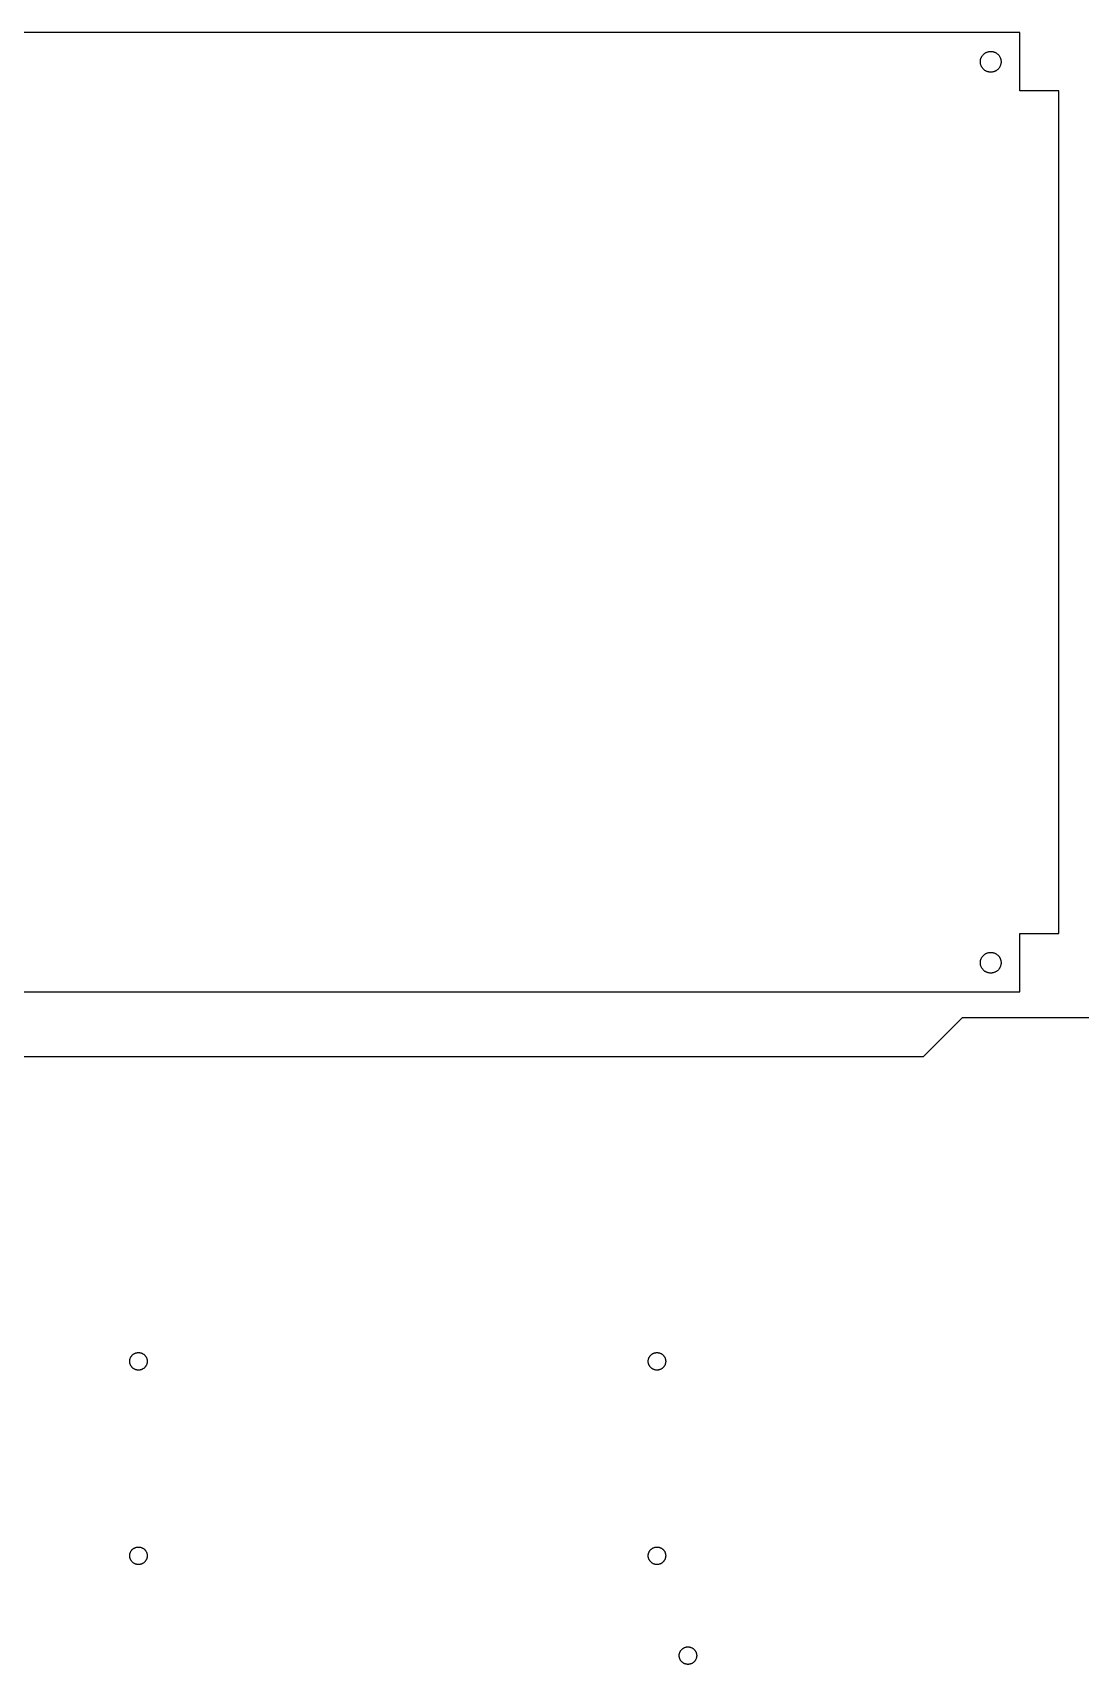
# Model space of a CAD drawing. Header units: metres. Extents: x 4 to 972, y 4 to 512.
# Drawn here: x 165.7 to 327.3, y 260.2 to 512 of the extents above; entities that cross this region are included whole.
import ezdxf

# ---------------------------------------------------------------- set-up
doc = ezdxf.new("R2010")
doc.units = ezdxf.units.M

msp = doc.modelspace()

# ---------------------------------------------------------------- linework, layer by layer
for p, q in [((318, 512), (10, 512)), ((318, 503), (318, 512)), ((312.263, 508.515), (312.314, 508.575)), ((312.314, 508.575), (312.368, 508.632)), ((312.368, 508.632), (312.425, 508.686)), ((312.425, 508.686), (312.485, 508.737)), ((312.485, 508.737), (312.547, 508.785)), ((312.547, 508.785), (312.611, 508.831)), ((312.611, 508.831), (312.677, 508.873)), ((312.677, 508.873), (312.746, 508.911)), ((312.746, 508.911), (312.816, 508.947)), ((312.816, 508.947), (312.888, 508.979)), ((312.888, 508.979), (312.961, 509.007)), ((312.961, 509.007), (313.035, 509.032)), ((313.035, 509.032), (313.111, 509.052)), ((313.111, 509.052), (313.188, 509.07)), ((313.188, 509.07), (313.265, 509.083)), ((313.265, 509.083), (313.343, 509.093)), ((313.343, 509.093), (313.421, 509.099)), ((313.421, 509.099), (313.5, 509.1)), ((313.5, 509.1), (313.579, 509.099)), ((313.579, 509.099), (313.657, 509.093)), ((313.657, 509.093), (313.735, 509.083)), ((313.735, 509.083), (313.812, 509.07)), ((313.812, 509.07), (313.889, 509.052)), ((313.889, 509.052), (313.965, 509.032)), ((313.965, 509.032), (314.039, 509.007)), ((314.039, 509.007), (314.112, 508.979)), ((314.112, 508.979), (314.184, 508.947)), ((314.184, 508.947), (314.254, 508.911)), ((314.254, 508.911), (314.323, 508.873)), ((314.323, 508.873), (314.389, 508.831)), ((314.389, 508.831), (314.453, 508.785)), ((314.453, 508.785), (314.515, 508.737)), ((314.515, 508.737), (314.575, 508.686)), ((314.575, 508.686), (314.632, 508.632)), ((314.632, 508.632), (314.686, 508.575)), ((314.686, 508.575), (314.737, 508.515)), ((311.9, 507.5), (311.901, 507.579)), ((311.901, 507.421), (311.9, 507.5)), ((311.901, 507.579), (311.907, 507.657)), ((311.907, 507.343), (311.901, 507.421)), ((311.907, 507.657), (311.917, 507.735)), ((311.917, 507.265), (311.907, 507.343)), ((311.917, 507.735), (311.93, 507.812)), ((311.93, 507.188), (311.917, 507.265)), ((311.93, 507.812), (311.948, 507.889)), ((311.948, 507.111), (311.93, 507.188)), ((311.948, 507.889), (311.968, 507.965)), ((311.968, 507.035), (311.948, 507.111)), ((311.968, 507.965), (311.993, 508.039)), ((311.993, 506.961), (311.968, 507.035)), ((311.993, 508.039), (312.021, 508.112)), ((312.021, 506.888), (311.993, 506.961)), ((312.021, 508.112), (312.053, 508.184)), ((312.053, 506.816), (312.021, 506.888)), ((312.053, 508.184), (312.089, 508.254)), ((312.089, 506.746), (312.053, 506.816)), ((312.089, 508.254), (312.127, 508.323)), ((312.127, 506.677), (312.089, 506.746)), ((312.127, 508.323), (312.169, 508.389)), ((312.169, 506.611), (312.127, 506.677)), ((312.169, 508.389), (312.214, 508.453)), ((312.214, 506.547), (312.169, 506.611)), ((312.214, 508.453), (312.263, 508.515)), ((312.263, 506.485), (312.214, 506.547)), ((312.314, 506.425), (312.263, 506.485)), ((312.368, 506.368), (312.314, 506.425)), ((312.425, 506.314), (312.368, 506.368)), ((312.485, 506.263), (312.425, 506.314)), ((312.547, 506.214), (312.485, 506.263)), ((312.611, 506.169), (312.547, 506.214)), ((312.677, 506.127), (312.611, 506.169)), ((312.746, 506.089), (312.677, 506.127)), ((312.816, 506.053), (312.746, 506.089)), ((312.888, 506.021), (312.816, 506.053)), ((314.184, 506.053), (314.112, 506.021)), ((314.254, 506.089), (314.184, 506.053)), ((314.323, 506.127), (314.254, 506.089)), ((314.389, 506.169), (314.323, 506.127)), ((314.453, 506.214), (314.389, 506.169)), ((314.515, 506.263), (314.453, 506.214)), ((314.575, 506.314), (314.515, 506.263)), ((314.632, 506.368), (314.575, 506.314)), ((314.686, 506.425), (314.632, 506.368)), ((314.737, 506.485), (314.686, 506.425)), ((314.737, 508.515), (314.785, 508.453)), ((314.785, 506.547), (314.737, 506.485)), ((314.785, 508.453), (314.831, 508.389)), ((314.831, 506.611), (314.785, 506.547)), ((314.831, 508.389), (314.873, 508.323)), ((314.873, 506.677), (314.831, 506.611)), ((314.873, 508.323), (314.911, 508.254)), ((314.911, 506.746), (314.873, 506.677)), ((314.911, 508.254), (314.947, 508.184)), ((314.947, 506.816), (314.911, 506.746)), ((314.947, 508.184), (314.979, 508.112)), ((314.979, 506.888), (314.947, 506.816)), ((314.979, 508.112), (315.007, 508.039)), ((315.007, 506.961), (314.979, 506.888)), ((315.007, 508.039), (315.032, 507.965)), ((315.032, 507.035), (315.007, 506.961)), ((315.032, 507.965), (315.052, 507.889)), ((315.052, 507.111), (315.032, 507.035)), ((315.052, 507.889), (315.07, 507.812)), ((315.07, 507.188), (315.052, 507.111)), ((315.07, 507.812), (315.083, 507.735)), ((315.083, 507.265), (315.07, 507.188)), ((315.083, 507.735), (315.093, 507.657)), ((315.093, 507.343), (315.083, 507.265)), ((315.093, 507.657), (315.099, 507.579)), ((315.099, 507.421), (315.093, 507.343)), ((315.099, 507.579), (315.1, 507.5)), ((315.1, 507.5), (315.099, 507.421)), ((312.961, 505.993), (312.888, 506.021)), ((313.035, 505.968), (312.961, 505.993)), ((313.111, 505.948), (313.035, 505.968)), ((313.188, 505.93), (313.111, 505.948)), ((313.265, 505.917), (313.188, 505.93)), ((313.343, 505.907), (313.265, 505.917)), ((313.421, 505.901), (313.343, 505.907)), ((313.5, 505.9), (313.421, 505.901)), ((313.579, 505.901), (313.5, 505.9)), ((313.657, 505.907), (313.579, 505.901)), ((313.735, 505.917), (313.657, 505.907)), ((313.812, 505.93), (313.735, 505.917)), ((313.889, 505.948), (313.812, 505.93)), ((313.965, 505.968), (313.889, 505.948)), ((314.039, 505.993), (313.965, 505.968)), ((314.112, 506.021), (314.039, 505.993)), ((324, 503), (318, 503)), ((324, 373), (324, 503)), ((318, 373), (324, 373)), ((318, 364), (318, 373)), ((313.188, 370.07), (313.265, 370.083)), ((313.265, 370.083), (313.343, 370.093)), ((313.343, 370.093), (313.421, 370.099)), ((313.421, 370.099), (313.5, 370.1)), ((313.5, 370.1), (313.579, 370.099)), ((313.579, 370.099), (313.657, 370.093)), ((313.657, 370.093), (313.735, 370.083)), ((313.735, 370.083), (313.812, 370.07)), ((311.9, 368.5), (311.901, 368.579)), ((311.901, 368.421), (311.9, 368.5)), ((311.901, 368.579), (311.907, 368.657)), ((311.907, 368.343), (311.901, 368.421)), ((311.907, 368.657), (311.917, 368.735)), ((311.917, 368.265), (311.907, 368.343)), ((311.917, 368.735), (311.93, 368.812)), ((311.93, 368.188), (311.917, 368.265)), ((311.93, 368.812), (311.948, 368.889)), ((311.948, 368.111), (311.93, 368.188)), ((311.948, 368.889), (311.968, 368.965)), ((311.968, 368.035), (311.948, 368.111)), ((311.968, 368.965), (311.993, 369.039)), ((311.993, 367.961), (311.968, 368.035)), ((311.993, 369.039), (312.021, 369.112)), ((312.021, 367.888), (311.993, 367.961)), ((312.021, 369.112), (312.053, 369.184)), ((312.053, 367.816), (312.021, 367.888)), ((312.053, 369.184), (312.089, 369.254)), ((312.089, 367.746), (312.053, 367.816)), ((312.089, 369.254), (312.127, 369.323)), ((312.127, 367.677), (312.089, 367.746)), ((312.127, 369.323), (312.169, 369.389)), ((312.169, 367.611), (312.127, 367.677)), ((312.169, 369.389), (312.214, 369.453)), ((312.214, 367.547), (312.169, 367.611)), ((312.214, 369.453), (312.263, 369.515)), ((312.263, 369.515), (312.314, 369.575)), ((312.314, 369.575), (312.368, 369.632)), ((312.368, 369.632), (312.425, 369.686)), ((312.425, 369.686), (312.485, 369.737)), ((312.485, 369.737), (312.547, 369.785)), ((312.547, 369.785), (312.611, 369.831)), ((312.611, 369.831), (312.677, 369.873)), ((312.677, 369.873), (312.746, 369.911)), ((312.746, 369.911), (312.816, 369.947)), ((312.816, 369.947), (312.888, 369.979)), ((312.888, 369.979), (312.961, 370.007)), ((312.961, 370.007), (313.035, 370.032)), ((313.035, 370.032), (313.111, 370.052)), ((313.111, 370.052), (313.188, 370.07)), ((313.812, 370.07), (313.889, 370.052)), ((313.889, 370.052), (313.965, 370.032)), ((313.965, 370.032), (314.039, 370.007)), ((314.039, 370.007), (314.112, 369.979)), ((314.112, 369.979), (314.184, 369.947)), ((314.184, 369.947), (314.254, 369.911)), ((314.254, 369.911), (314.323, 369.873)), ((314.323, 369.873), (314.389, 369.831)), ((314.389, 369.831), (314.453, 369.785)), ((314.453, 369.785), (314.515, 369.737)), ((314.515, 369.737), (314.575, 369.686)), ((314.575, 369.686), (314.632, 369.632)), ((314.632, 369.632), (314.686, 369.575)), ((314.686, 369.575), (314.737, 369.515)), ((314.737, 369.515), (314.785, 369.453)), ((314.785, 369.453), (314.831, 369.389)), ((314.831, 367.611), (314.785, 367.547)), ((314.831, 369.389), (314.873, 369.323)), ((314.873, 367.677), (314.831, 367.611)), ((314.873, 369.323), (314.911, 369.254)), ((314.911, 367.746), (314.873, 367.677)), ((314.911, 369.254), (314.947, 369.184)), ((314.947, 367.816), (314.911, 367.746)), ((314.947, 369.184), (314.979, 369.112)), ((314.979, 367.888), (314.947, 367.816)), ((314.979, 369.112), (315.007, 369.039)), ((315.007, 367.961), (314.979, 367.888)), ((315.007, 369.039), (315.032, 368.965)), ((315.032, 368.035), (315.007, 367.961)), ((315.032, 368.965), (315.052, 368.889)), ((315.052, 368.111), (315.032, 368.035)), ((315.052, 368.889), (315.07, 368.812)), ((315.07, 368.188), (315.052, 368.111)), ((315.07, 368.812), (315.083, 368.735)), ((315.083, 368.265), (315.07, 368.188)), ((315.083, 368.735), (315.093, 368.657)), ((315.093, 368.343), (315.083, 368.265)), ((315.093, 368.657), (315.099, 368.579)), ((315.099, 368.421), (315.093, 368.343)), ((315.099, 368.579), (315.1, 368.5)), ((315.1, 368.5), (315.099, 368.421)), ((312.263, 367.485), (312.214, 367.547)), ((312.314, 367.425), (312.263, 367.485)), ((312.368, 367.368), (312.314, 367.425)), ((312.425, 367.314), (312.368, 367.368)), ((312.485, 367.263), (312.425, 367.314)), ((312.547, 367.214), (312.485, 367.263)), ((312.611, 367.169), (312.547, 367.214)), ((312.677, 367.127), (312.611, 367.169)), ((312.746, 367.089), (312.677, 367.127)), ((312.816, 367.053), (312.746, 367.089)), ((312.888, 367.021), (312.816, 367.053)), ((312.961, 366.993), (312.888, 367.021)), ((313.035, 366.968), (312.961, 366.993)), ((313.111, 366.948), (313.035, 366.968)), ((313.188, 366.93), (313.111, 366.948)), ((313.265, 366.917), (313.188, 366.93)), ((313.343, 366.907), (313.265, 366.917)), ((313.421, 366.901), (313.343, 366.907)), ((313.5, 366.9), (313.421, 366.901)), ((313.579, 366.901), (313.5, 366.9)), ((313.657, 366.907), (313.579, 366.901)), ((313.735, 366.917), (313.657, 366.907)), ((313.812, 366.93), (313.735, 366.917)), ((313.889, 366.948), (313.812, 366.93)), ((313.965, 366.968), (313.889, 366.948)), ((314.039, 366.993), (313.965, 366.968)), ((314.112, 367.021), (314.039, 366.993)), ((314.184, 367.053), (314.112, 367.021)), ((314.254, 367.089), (314.184, 367.053)), ((314.323, 367.127), (314.254, 367.089)), ((314.389, 367.169), (314.323, 367.127)), ((314.453, 367.214), (314.389, 367.169)), ((314.515, 367.263), (314.453, 367.214)), ((314.575, 367.314), (314.515, 367.263)), ((314.632, 367.368), (314.575, 367.314)), ((314.686, 367.425), (314.632, 367.368)), ((314.737, 367.485), (314.686, 367.425)), ((314.785, 367.547), (314.737, 367.485)), ((10, 364), (318, 364)), ((309.088, 360), (303.088, 354)), ((354, 360), (309.088, 360)), ((303.088, 354), (60.9117, 354)), ((180.656, 307.132), (180.664, 307.198)), ((180.664, 307.198), (180.676, 307.263)), ((180.676, 307.263), (180.69, 307.328)), ((180.69, 307.328), (180.708, 307.392)), ((180.708, 307.392), (180.729, 307.455)), ((180.729, 307.455), (180.752, 307.517)), ((180.752, 307.517), (180.779, 307.577)), ((180.779, 307.577), (180.809, 307.637)), ((180.809, 307.637), (180.842, 307.694)), ((180.842, 307.694), (180.877, 307.75)), ((180.877, 307.75), (180.915, 307.804)), ((180.915, 307.804), (180.956, 307.857)), ((180.956, 307.857), (180.999, 307.907)), ((180.999, 307.907), (181.045, 307.955)), ((181.045, 307.955), (181.093, 308.001)), ((181.093, 308.001), (181.143, 308.044)), ((181.143, 308.044), (181.196, 308.085)), ((181.196, 308.085), (181.25, 308.123)), ((181.25, 308.123), (181.306, 308.158)), ((181.306, 308.158), (181.363, 308.191)), ((181.363, 308.191), (181.423, 308.221)), ((181.423, 308.221), (181.483, 308.248)), ((181.483, 308.248), (181.545, 308.271)), ((181.545, 308.271), (181.608, 308.292)), ((181.608, 308.292), (181.672, 308.31)), ((181.672, 308.31), (181.737, 308.324)), ((181.737, 308.324), (181.802, 308.336)), ((181.802, 308.336), (181.868, 308.344)), ((181.868, 308.344), (181.934, 308.349)), ((181.934, 308.349), (182, 308.35)), ((182, 308.35), (182.066, 308.349)), ((182.066, 308.349), (182.132, 308.344)), ((182.132, 308.344), (182.198, 308.336)), ((182.198, 308.336), (182.263, 308.324)), ((182.263, 308.324), (182.328, 308.31)), ((182.328, 308.31), (182.392, 308.292)), ((182.392, 308.292), (182.455, 308.271)), ((182.455, 308.271), (182.517, 308.248)), ((182.517, 308.248), (182.577, 308.221)), ((182.577, 308.221), (182.637, 308.191)), ((182.637, 308.191), (182.694, 308.158)), ((182.694, 308.158), (182.75, 308.123)), ((182.75, 308.123), (182.804, 308.085)), ((182.804, 308.085), (182.857, 308.044)), ((182.857, 308.044), (182.907, 308.001)), ((182.907, 308.001), (182.955, 307.955)), ((182.955, 307.955), (183.001, 307.907)), ((183.001, 307.907), (183.044, 307.857)), ((183.044, 307.857), (183.085, 307.804)), ((183.085, 307.804), (183.123, 307.75)), ((183.123, 307.75), (183.158, 307.694)), ((183.158, 307.694), (183.191, 307.637)), ((183.191, 307.637), (183.221, 307.577)), ((183.221, 307.577), (183.248, 307.517)), ((183.248, 307.517), (183.271, 307.455)), ((183.271, 307.455), (183.292, 307.392)), ((183.292, 307.392), (183.31, 307.328)), ((183.31, 307.328), (183.324, 307.263)), ((183.324, 307.263), (183.336, 307.198)), ((183.336, 307.198), (183.344, 307.132)), ((260.656, 307.132), (260.664, 307.198)), ((260.664, 307.198), (260.676, 307.263)), ((260.676, 307.263), (260.69, 307.328)), ((260.69, 307.328), (260.708, 307.392)), ((260.708, 307.392), (260.729, 307.455)), ((260.729, 307.455), (260.752, 307.517)), ((260.752, 307.517), (260.779, 307.577)), ((260.779, 307.577), (260.809, 307.637)), ((260.809, 307.637), (260.842, 307.694)), ((260.842, 307.694), (260.877, 307.75)), ((260.877, 307.75), (260.915, 307.804)), ((260.915, 307.804), (260.956, 307.857)), ((260.956, 307.857), (260.999, 307.907)), ((260.999, 307.907), (261.045, 307.955)), ((261.045, 307.955), (261.093, 308.001)), ((261.093, 308.001), (261.143, 308.044)), ((261.143, 308.044), (261.196, 308.085)), ((261.196, 308.085), (261.25, 308.123)), ((261.25, 308.123), (261.306, 308.158)), ((261.306, 308.158), (261.363, 308.191)), ((261.363, 308.191), (261.423, 308.221)), ((261.423, 308.221), (261.483, 308.248)), ((261.483, 308.248), (261.545, 308.271)), ((261.545, 308.271), (261.608, 308.292)), ((261.608, 308.292), (261.672, 308.31)), ((261.672, 308.31), (261.737, 308.324)), ((261.737, 308.324), (261.802, 308.336)), ((261.802, 308.336), (261.868, 308.344)), ((261.868, 308.344), (261.934, 308.349)), ((261.934, 308.349), (262, 308.35)), ((262, 308.35), (262.066, 308.349)), ((262.066, 308.349), (262.132, 308.344)), ((262.132, 308.344), (262.198, 308.336)), ((262.198, 308.336), (262.263, 308.324)), ((262.263, 308.324), (262.328, 308.31)), ((262.328, 308.31), (262.392, 308.292)), ((262.392, 308.292), (262.455, 308.271)), ((262.455, 308.271), (262.517, 308.248)), ((262.517, 308.248), (262.577, 308.221)), ((262.577, 308.221), (262.637, 308.191)), ((262.637, 308.191), (262.694, 308.158)), ((262.694, 308.158), (262.75, 308.123)), ((262.75, 308.123), (262.804, 308.085)), ((262.804, 308.085), (262.857, 308.044)), ((262.857, 308.044), (262.907, 308.001)), ((262.907, 308.001), (262.955, 307.955)), ((262.955, 307.955), (263.001, 307.907)), ((263.001, 307.907), (263.044, 307.857)), ((263.044, 307.857), (263.085, 307.804)), ((263.085, 307.804), (263.123, 307.75)), ((263.123, 307.75), (263.158, 307.694)), ((263.158, 307.694), (263.191, 307.637)), ((263.191, 307.637), (263.221, 307.577)), ((263.221, 307.577), (263.248, 307.517)), ((263.248, 307.517), (263.271, 307.455)), ((263.271, 307.455), (263.292, 307.392)), ((263.292, 307.392), (263.31, 307.328)), ((263.31, 307.328), (263.324, 307.263)), ((263.324, 307.263), (263.336, 307.198)), ((263.336, 307.198), (263.344, 307.132)), ((180.65, 307), (180.651, 307.066)), ((180.651, 306.934), (180.65, 307)), ((180.651, 307.066), (180.656, 307.132)), ((180.656, 306.868), (180.651, 306.934)), ((180.664, 306.802), (180.656, 306.868)), ((180.676, 306.737), (180.664, 306.802)), ((180.69, 306.672), (180.676, 306.737)), ((180.708, 306.608), (180.69, 306.672)), ((180.729, 306.545), (180.708, 306.608)), ((180.752, 306.483), (180.729, 306.545)), ((180.779, 306.423), (180.752, 306.483)), ((180.809, 306.363), (180.779, 306.423)), ((180.842, 306.306), (180.809, 306.363)), ((180.877, 306.25), (180.842, 306.306)), ((180.915, 306.196), (180.877, 306.25)), ((180.956, 306.143), (180.915, 306.196)), ((180.999, 306.093), (180.956, 306.143)), ((181.045, 306.045), (180.999, 306.093)), ((181.093, 305.999), (181.045, 306.045)), ((181.143, 305.956), (181.093, 305.999)), ((181.196, 305.915), (181.143, 305.956)), ((181.25, 305.877), (181.196, 305.915)), ((181.306, 305.842), (181.25, 305.877)), ((181.363, 305.809), (181.306, 305.842)), ((181.423, 305.779), (181.363, 305.809)), ((181.483, 305.752), (181.423, 305.779)), ((181.545, 305.729), (181.483, 305.752)), ((181.608, 305.708), (181.545, 305.729)), ((181.672, 305.69), (181.608, 305.708)), ((181.737, 305.676), (181.672, 305.69)), ((181.802, 305.664), (181.737, 305.676)), ((181.868, 305.656), (181.802, 305.664)), ((181.934, 305.651), (181.868, 305.656)), ((182, 305.65), (181.934, 305.651)), ((182.066, 305.651), (182, 305.65)), ((182.132, 305.656), (182.066, 305.651)), ((182.198, 305.664), (182.132, 305.656)), ((182.263, 305.676), (182.198, 305.664)), ((182.328, 305.69), (182.263, 305.676)), ((182.392, 305.708), (182.328, 305.69)), ((182.455, 305.729), (182.392, 305.708)), ((182.517, 305.752), (182.455, 305.729)), ((182.577, 305.779), (182.517, 305.752)), ((182.637, 305.809), (182.577, 305.779)), ((182.694, 305.842), (182.637, 305.809)), ((182.75, 305.877), (182.694, 305.842)), ((182.804, 305.915), (182.75, 305.877)), ((182.857, 305.956), (182.804, 305.915)), ((182.907, 305.999), (182.857, 305.956)), ((182.955, 306.045), (182.907, 305.999)), ((183.001, 306.093), (182.955, 306.045)), ((183.044, 306.143), (183.001, 306.093)), ((183.085, 306.196), (183.044, 306.143)), ((183.123, 306.25), (183.085, 306.196)), ((183.158, 306.306), (183.123, 306.25)), ((183.191, 306.363), (183.158, 306.306)), ((183.221, 306.423), (183.191, 306.363)), ((183.248, 306.483), (183.221, 306.423)), ((183.271, 306.545), (183.248, 306.483)), ((183.292, 306.608), (183.271, 306.545)), ((183.31, 306.672), (183.292, 306.608)), ((183.324, 306.737), (183.31, 306.672)), ((183.336, 306.802), (183.324, 306.737)), ((183.344, 306.868), (183.336, 306.802)), ((183.344, 307.132), (183.349, 307.066)), ((183.349, 306.934), (183.344, 306.868)), ((183.349, 307.066), (183.35, 307)), ((183.35, 307), (183.349, 306.934)), ((260.65, 307), (260.651, 307.066)), ((260.651, 306.934), (260.65, 307)), ((260.651, 307.066), (260.656, 307.132)), ((260.656, 306.868), (260.651, 306.934)), ((260.664, 306.802), (260.656, 306.868)), ((260.676, 306.737), (260.664, 306.802)), ((260.69, 306.672), (260.676, 306.737)), ((260.708, 306.608), (260.69, 306.672)), ((260.729, 306.545), (260.708, 306.608)), ((260.752, 306.483), (260.729, 306.545)), ((260.779, 306.423), (260.752, 306.483)), ((260.809, 306.363), (260.779, 306.423)), ((260.842, 306.306), (260.809, 306.363)), ((260.877, 306.25), (260.842, 306.306)), ((260.915, 306.196), (260.877, 306.25)), ((260.956, 306.143), (260.915, 306.196)), ((260.999, 306.093), (260.956, 306.143)), ((261.045, 306.045), (260.999, 306.093)), ((261.093, 305.999), (261.045, 306.045)), ((261.143, 305.956), (261.093, 305.999)), ((261.196, 305.915), (261.143, 305.956)), ((261.25, 305.877), (261.196, 305.915)), ((261.306, 305.842), (261.25, 305.877)), ((261.363, 305.809), (261.306, 305.842)), ((261.423, 305.779), (261.363, 305.809)), ((261.483, 305.752), (261.423, 305.779)), ((261.545, 305.729), (261.483, 305.752)), ((261.608, 305.708), (261.545, 305.729)), ((261.672, 305.69), (261.608, 305.708)), ((261.737, 305.676), (261.672, 305.69)), ((261.802, 305.664), (261.737, 305.676)), ((261.868, 305.656), (261.802, 305.664)), ((261.934, 305.651), (261.868, 305.656)), ((262, 305.65), (261.934, 305.651)), ((262.066, 305.651), (262, 305.65)), ((262.132, 305.656), (262.066, 305.651)), ((262.198, 305.664), (262.132, 305.656)), ((262.263, 305.676), (262.198, 305.664)), ((262.328, 305.69), (262.263, 305.676)), ((262.392, 305.708), (262.328, 305.69)), ((262.455, 305.729), (262.392, 305.708)), ((262.517, 305.752), (262.455, 305.729)), ((262.577, 305.779), (262.517, 305.752)), ((262.637, 305.809), (262.577, 305.779)), ((262.694, 305.842), (262.637, 305.809)), ((262.75, 305.877), (262.694, 305.842)), ((262.804, 305.915), (262.75, 305.877)), ((262.857, 305.956), (262.804, 305.915)), ((262.907, 305.999), (262.857, 305.956)), ((262.955, 306.045), (262.907, 305.999)), ((263.001, 306.093), (262.955, 306.045)), ((263.044, 306.143), (263.001, 306.093)), ((263.085, 306.196), (263.044, 306.143)), ((263.123, 306.25), (263.085, 306.196)), ((263.158, 306.306), (263.123, 306.25)), ((263.191, 306.363), (263.158, 306.306)), ((263.221, 306.423), (263.191, 306.363)), ((263.248, 306.483), (263.221, 306.423)), ((263.271, 306.545), (263.248, 306.483)), ((263.292, 306.608), (263.271, 306.545)), ((263.31, 306.672), (263.292, 306.608)), ((263.324, 306.737), (263.31, 306.672)), ((263.336, 306.802), (263.324, 306.737)), ((263.344, 306.868), (263.336, 306.802)), ((263.344, 307.132), (263.349, 307.066)), ((263.349, 306.934), (263.344, 306.868)), ((263.349, 307.066), (263.35, 307)), ((263.35, 307), (263.349, 306.934)), ((180.65, 277), (180.651, 277.066)), ((180.651, 276.934), (180.65, 277)), ((180.651, 277.066), (180.656, 277.132)), ((180.656, 276.868), (180.651, 276.934)), ((180.656, 277.132), (180.664, 277.198)), ((180.664, 277.198), (180.676, 277.263)), ((180.676, 277.263), (180.69, 277.328)), ((180.69, 277.328), (180.708, 277.392)), ((180.708, 277.392), (180.729, 277.455)), ((180.729, 277.455), (180.752, 277.517)), ((180.752, 277.517), (180.779, 277.577)), ((180.779, 277.577), (180.809, 277.637)), ((180.809, 277.637), (180.842, 277.694)), ((180.842, 277.694), (180.877, 277.75)), ((180.877, 277.75), (180.915, 277.804)), ((180.915, 277.804), (180.956, 277.857)), ((180.956, 277.857), (180.999, 277.907)), ((180.999, 277.907), (181.045, 277.955)), ((181.045, 277.955), (181.093, 278.001)), ((181.093, 278.001), (181.143, 278.044)), ((181.143, 278.044), (181.196, 278.085)), ((181.196, 278.085), (181.25, 278.123)), ((181.25, 278.123), (181.306, 278.158)), ((181.306, 278.158), (181.363, 278.191)), ((181.363, 278.191), (181.423, 278.221)), ((181.423, 278.221), (181.483, 278.248)), ((181.483, 278.248), (181.545, 278.271)), ((181.545, 278.271), (181.608, 278.292)), ((181.608, 278.292), (181.672, 278.31)), ((181.672, 278.31), (181.737, 278.324)), ((181.737, 278.324), (181.802, 278.336)), ((181.802, 278.336), (181.868, 278.344)), ((181.868, 278.344), (181.934, 278.349)), ((181.934, 278.349), (182, 278.35)), ((182, 278.35), (182.066, 278.349)), ((182.066, 278.349), (182.132, 278.344)), ((182.132, 278.344), (182.198, 278.336)), ((182.198, 278.336), (182.263, 278.324)), ((182.263, 278.324), (182.328, 278.31)), ((182.328, 278.31), (182.392, 278.292)), ((182.392, 278.292), (182.455, 278.271)), ((182.455, 278.271), (182.517, 278.248)), ((182.517, 278.248), (182.577, 278.221)), ((182.577, 278.221), (182.637, 278.191)), ((182.637, 278.191), (182.694, 278.158)), ((182.694, 278.158), (182.75, 278.123)), ((182.75, 278.123), (182.804, 278.085)), ((182.804, 278.085), (182.857, 278.044)), ((182.857, 278.044), (182.907, 278.001)), ((182.907, 278.001), (182.955, 277.955)), ((182.955, 277.955), (183.001, 277.907)), ((183.001, 277.907), (183.044, 277.857)), ((183.044, 277.857), (183.085, 277.804)), ((183.085, 277.804), (183.123, 277.75)), ((183.123, 277.75), (183.158, 277.694)), ((183.158, 277.694), (183.191, 277.637)), ((183.191, 277.637), (183.221, 277.577)), ((183.221, 277.577), (183.248, 277.517)), ((183.248, 277.517), (183.271, 277.455)), ((183.271, 277.455), (183.292, 277.392)), ((183.292, 277.392), (183.31, 277.328)), ((183.31, 277.328), (183.324, 277.263)), ((183.324, 277.263), (183.336, 277.198)), ((183.336, 277.198), (183.344, 277.132)), ((183.344, 277.132), (183.349, 277.066)), ((183.349, 276.934), (183.344, 276.868)), ((183.349, 277.066), (183.35, 277)), ((183.35, 277), (183.349, 276.934)), ((260.65, 277), (260.651, 277.066)), ((260.651, 276.934), (260.65, 277)), ((260.651, 277.066), (260.656, 277.132)), ((260.656, 276.868), (260.651, 276.934)), ((260.656, 277.132), (260.664, 277.198)), ((260.664, 277.198), (260.676, 277.263)), ((260.676, 277.263), (260.69, 277.328)), ((260.69, 277.328), (260.708, 277.392)), ((260.708, 277.392), (260.729, 277.455)), ((260.729, 277.455), (260.752, 277.517)), ((260.752, 277.517), (260.779, 277.577)), ((260.779, 277.577), (260.809, 277.637)), ((260.809, 277.637), (260.842, 277.694)), ((260.842, 277.694), (260.877, 277.75)), ((260.877, 277.75), (260.915, 277.804)), ((260.915, 277.804), (260.956, 277.857)), ((260.956, 277.857), (260.999, 277.907)), ((260.999, 277.907), (261.045, 277.955)), ((261.045, 277.955), (261.093, 278.001)), ((261.093, 278.001), (261.143, 278.044)), ((261.143, 278.044), (261.196, 278.085)), ((261.196, 278.085), (261.25, 278.123)), ((261.25, 278.123), (261.306, 278.158)), ((261.306, 278.158), (261.363, 278.191)), ((261.363, 278.191), (261.423, 278.221)), ((261.423, 278.221), (261.483, 278.248)), ((261.483, 278.248), (261.545, 278.271)), ((261.545, 278.271), (261.608, 278.292)), ((261.608, 278.292), (261.672, 278.31)), ((261.672, 278.31), (261.737, 278.324)), ((261.737, 278.324), (261.802, 278.336)), ((261.802, 278.336), (261.868, 278.344)), ((261.868, 278.344), (261.934, 278.349)), ((261.934, 278.349), (262, 278.35)), ((262, 278.35), (262.066, 278.349)), ((262.066, 278.349), (262.132, 278.344)), ((262.132, 278.344), (262.198, 278.336)), ((262.198, 278.336), (262.263, 278.324)), ((262.263, 278.324), (262.328, 278.31)), ((262.328, 278.31), (262.392, 278.292)), ((262.392, 278.292), (262.455, 278.271)), ((262.455, 278.271), (262.517, 278.248)), ((262.517, 278.248), (262.577, 278.221)), ((262.577, 278.221), (262.637, 278.191)), ((262.637, 278.191), (262.694, 278.158)), ((262.694, 278.158), (262.75, 278.123)), ((262.75, 278.123), (262.804, 278.085)), ((262.804, 278.085), (262.857, 278.044)), ((262.857, 278.044), (262.907, 278.001)), ((262.907, 278.001), (262.955, 277.955)), ((262.955, 277.955), (263.001, 277.907)), ((263.001, 277.907), (263.044, 277.857)), ((263.044, 277.857), (263.085, 277.804)), ((263.085, 277.804), (263.123, 277.75)), ((263.123, 277.75), (263.158, 277.694)), ((263.158, 277.694), (263.191, 277.637)), ((263.191, 277.637), (263.221, 277.577)), ((263.221, 277.577), (263.248, 277.517)), ((263.248, 277.517), (263.271, 277.455)), ((263.271, 277.455), (263.292, 277.392)), ((263.292, 277.392), (263.31, 277.328)), ((263.31, 277.328), (263.324, 277.263)), ((263.324, 277.263), (263.336, 277.198)), ((263.336, 277.198), (263.344, 277.132)), ((263.344, 277.132), (263.349, 277.066)), ((263.349, 276.934), (263.344, 276.868)), ((263.349, 277.066), (263.35, 277)), ((263.35, 277), (263.349, 276.934)), ((180.664, 276.802), (180.656, 276.868)), ((180.676, 276.737), (180.664, 276.802)), ((180.69, 276.672), (180.676, 276.737)), ((180.708, 276.608), (180.69, 276.672)), ((180.729, 276.545), (180.708, 276.608)), ((180.752, 276.483), (180.729, 276.545)), ((180.779, 276.423), (180.752, 276.483)), ((180.809, 276.363), (180.779, 276.423)), ((180.842, 276.306), (180.809, 276.363)), ((180.877, 276.25), (180.842, 276.306)), ((180.915, 276.196), (180.877, 276.25)), ((180.956, 276.143), (180.915, 276.196)), ((180.999, 276.093), (180.956, 276.143)), ((181.045, 276.045), (180.999, 276.093)), ((181.093, 275.999), (181.045, 276.045)), ((181.143, 275.956), (181.093, 275.999)), ((181.196, 275.915), (181.143, 275.956)), ((181.25, 275.877), (181.196, 275.915)), ((181.306, 275.842), (181.25, 275.877)), ((181.363, 275.809), (181.306, 275.842)), ((181.423, 275.779), (181.363, 275.809)), ((181.483, 275.752), (181.423, 275.779)), ((181.545, 275.729), (181.483, 275.752)), ((181.608, 275.708), (181.545, 275.729)), ((181.672, 275.69), (181.608, 275.708)), ((181.737, 275.676), (181.672, 275.69)), ((181.802, 275.664), (181.737, 275.676)), ((181.868, 275.656), (181.802, 275.664)), ((181.934, 275.651), (181.868, 275.656)), ((182, 275.65), (181.934, 275.651)), ((182.066, 275.651), (182, 275.65)), ((182.132, 275.656), (182.066, 275.651)), ((182.198, 275.664), (182.132, 275.656)), ((182.263, 275.676), (182.198, 275.664)), ((182.328, 275.69), (182.263, 275.676)), ((182.392, 275.708), (182.328, 275.69)), ((182.455, 275.729), (182.392, 275.708)), ((182.517, 275.752), (182.455, 275.729)), ((182.577, 275.779), (182.517, 275.752)), ((182.637, 275.809), (182.577, 275.779)), ((182.694, 275.842), (182.637, 275.809)), ((182.75, 275.877), (182.694, 275.842)), ((182.804, 275.915), (182.75, 275.877)), ((182.857, 275.956), (182.804, 275.915)), ((182.907, 275.999), (182.857, 275.956)), ((182.955, 276.045), (182.907, 275.999)), ((183.001, 276.093), (182.955, 276.045)), ((183.044, 276.143), (183.001, 276.093)), ((183.085, 276.196), (183.044, 276.143)), ((183.123, 276.25), (183.085, 276.196)), ((183.158, 276.306), (183.123, 276.25)), ((183.191, 276.363), (183.158, 276.306)), ((183.221, 276.423), (183.191, 276.363)), ((183.248, 276.483), (183.221, 276.423)), ((183.271, 276.545), (183.248, 276.483)), ((183.292, 276.608), (183.271, 276.545)), ((183.31, 276.672), (183.292, 276.608)), ((183.324, 276.737), (183.31, 276.672)), ((183.336, 276.802), (183.324, 276.737)), ((183.344, 276.868), (183.336, 276.802)), ((260.664, 276.802), (260.656, 276.868)), ((260.676, 276.737), (260.664, 276.802)), ((260.69, 276.672), (260.676, 276.737)), ((260.708, 276.608), (260.69, 276.672)), ((260.729, 276.545), (260.708, 276.608)), ((260.752, 276.483), (260.729, 276.545)), ((260.779, 276.423), (260.752, 276.483)), ((260.809, 276.363), (260.779, 276.423)), ((260.842, 276.306), (260.809, 276.363)), ((260.877, 276.25), (260.842, 276.306)), ((260.915, 276.196), (260.877, 276.25)), ((260.956, 276.143), (260.915, 276.196)), ((260.999, 276.093), (260.956, 276.143)), ((261.045, 276.045), (260.999, 276.093)), ((261.093, 275.999), (261.045, 276.045)), ((261.143, 275.956), (261.093, 275.999)), ((261.196, 275.915), (261.143, 275.956)), ((261.25, 275.877), (261.196, 275.915)), ((261.306, 275.842), (261.25, 275.877)), ((261.363, 275.809), (261.306, 275.842)), ((261.423, 275.779), (261.363, 275.809)), ((261.483, 275.752), (261.423, 275.779)), ((261.545, 275.729), (261.483, 275.752)), ((261.608, 275.708), (261.545, 275.729)), ((261.672, 275.69), (261.608, 275.708)), ((261.737, 275.676), (261.672, 275.69)), ((261.802, 275.664), (261.737, 275.676)), ((261.868, 275.656), (261.802, 275.664)), ((261.934, 275.651), (261.868, 275.656)), ((262, 275.65), (261.934, 275.651)), ((262.066, 275.651), (262, 275.65)), ((262.132, 275.656), (262.066, 275.651)), ((262.198, 275.664), (262.132, 275.656)), ((262.263, 275.676), (262.198, 275.664)), ((262.328, 275.69), (262.263, 275.676)), ((262.392, 275.708), (262.328, 275.69)), ((262.455, 275.729), (262.392, 275.708)), ((262.517, 275.752), (262.455, 275.729)), ((262.577, 275.779), (262.517, 275.752)), ((262.637, 275.809), (262.577, 275.779)), ((262.694, 275.842), (262.637, 275.809)), ((262.75, 275.877), (262.694, 275.842)), ((262.804, 275.915), (262.75, 275.877)), ((262.857, 275.956), (262.804, 275.915)), ((262.907, 275.999), (262.857, 275.956)), ((262.955, 276.045), (262.907, 275.999)), ((263.001, 276.093), (262.955, 276.045)), ((263.044, 276.143), (263.001, 276.093)), ((263.085, 276.196), (263.044, 276.143)), ((263.123, 276.25), (263.085, 276.196)), ((263.158, 276.306), (263.123, 276.25)), ((263.191, 276.363), (263.158, 276.306)), ((263.221, 276.423), (263.191, 276.363)), ((263.248, 276.483), (263.221, 276.423)), ((263.271, 276.545), (263.248, 276.483)), ((263.292, 276.608), (263.271, 276.545)), ((263.31, 276.672), (263.292, 276.608)), ((263.324, 276.737), (263.31, 276.672)), ((263.336, 276.802), (263.324, 276.737)), ((263.344, 276.868), (263.336, 276.802)), ((265.444, 261.796), (265.456, 261.862)), ((265.456, 261.862), (265.47, 261.926)), ((265.47, 261.926), (265.488, 261.99)), ((265.488, 261.99), (265.509, 262.053)), ((265.509, 262.053), (265.532, 262.115)), ((265.532, 262.115), (265.559, 262.176)), ((265.559, 262.176), (265.589, 262.235)), ((265.589, 262.235), (265.622, 262.292)), ((265.622, 262.292), (265.657, 262.348)), ((265.657, 262.348), (265.695, 262.403)), ((265.695, 262.403), (265.736, 262.455)), ((265.736, 262.455), (265.779, 262.505)), ((265.779, 262.505), (265.825, 262.553)), ((265.825, 262.553), (265.873, 262.599)), ((265.873, 262.599), (265.923, 262.642)), ((265.923, 262.642), (265.976, 262.683)), ((265.976, 262.683), (266.03, 262.721)), ((266.03, 262.721), (266.086, 262.756)), ((266.086, 262.756), (266.143, 262.789)), ((266.143, 262.789), (266.203, 262.819)), ((266.203, 262.819), (266.263, 262.846)), ((266.263, 262.846), (266.325, 262.87)), ((266.325, 262.87), (266.388, 262.89)), ((266.388, 262.89), (266.452, 262.908)), ((266.452, 262.908), (266.517, 262.923)), ((266.517, 262.923), (266.582, 262.934)), ((266.582, 262.934), (266.648, 262.942)), ((266.648, 262.942), (266.714, 262.947)), ((266.714, 262.947), (266.78, 262.949)), ((266.78, 262.949), (266.846, 262.947)), ((266.846, 262.947), (266.912, 262.942)), ((266.912, 262.942), (266.978, 262.934)), ((266.978, 262.934), (267.043, 262.923)), ((267.043, 262.923), (267.108, 262.908)), ((267.108, 262.908), (267.172, 262.89)), ((267.172, 262.89), (267.235, 262.87)), ((267.235, 262.87), (267.297, 262.846)), ((267.297, 262.846), (267.357, 262.819)), ((267.357, 262.819), (267.417, 262.789)), ((267.417, 262.789), (267.474, 262.756)), ((267.474, 262.756), (267.53, 262.721)), ((267.53, 262.721), (267.584, 262.683)), ((267.584, 262.683), (267.637, 262.642)), ((267.637, 262.642), (267.687, 262.599)), ((267.687, 262.599), (267.735, 262.553)), ((267.735, 262.553), (267.781, 262.505)), ((267.781, 262.505), (267.824, 262.455)), ((267.824, 262.455), (267.865, 262.403)), ((267.865, 262.403), (267.903, 262.348)), ((267.903, 262.348), (267.938, 262.292)), ((267.938, 262.292), (267.971, 262.235)), ((267.971, 262.235), (268.001, 262.176)), ((268.001, 262.176), (268.028, 262.115)), ((268.028, 262.115), (268.051, 262.053)), ((268.051, 262.053), (268.072, 261.99)), ((268.072, 261.99), (268.09, 261.926)), ((268.09, 261.926), (268.104, 261.862)), ((268.104, 261.862), (268.116, 261.796)), ((265.43, 261.598), (265.431, 261.664)), ((265.431, 261.532), (265.43, 261.598)), ((265.431, 261.664), (265.436, 261.731)), ((265.436, 261.466), (265.431, 261.532)), ((265.436, 261.731), (265.444, 261.796)), ((265.444, 261.4), (265.436, 261.466)), ((265.456, 261.335), (265.444, 261.4)), ((265.47, 261.27), (265.456, 261.335)), ((265.488, 261.206), (265.47, 261.27)), ((265.509, 261.143), (265.488, 261.206)), ((265.532, 261.081), (265.509, 261.143)), ((265.559, 261.021), (265.532, 261.081)), ((265.589, 260.962), (265.559, 261.021)), ((265.622, 260.904), (265.589, 260.962)), ((265.657, 260.848), (265.622, 260.904)), ((265.695, 260.794), (265.657, 260.848)), ((265.736, 260.742), (265.695, 260.794)), ((265.779, 260.691), (265.736, 260.742)), ((265.825, 260.643), (265.779, 260.691)), ((265.873, 260.598), (265.825, 260.643)), ((265.923, 260.554), (265.873, 260.598)), ((265.976, 260.514), (265.923, 260.554)), ((266.03, 260.475), (265.976, 260.514)), ((266.086, 260.44), (266.03, 260.475)), ((266.143, 260.407), (266.086, 260.44)), ((266.203, 260.377), (266.143, 260.407)), ((266.263, 260.351), (266.203, 260.377)), ((266.325, 260.327), (266.263, 260.351)), ((266.388, 260.306), (266.325, 260.327)), ((266.452, 260.288), (266.388, 260.306)), ((266.517, 260.274), (266.452, 260.288)), ((266.582, 260.262), (266.517, 260.274)), ((266.648, 260.254), (266.582, 260.262)), ((266.714, 260.249), (266.648, 260.254)), ((266.78, 260.248), (266.714, 260.249)), ((266.846, 260.249), (266.78, 260.248)), ((266.912, 260.254), (266.846, 260.249)), ((266.978, 260.262), (266.912, 260.254)), ((267.043, 260.274), (266.978, 260.262)), ((267.108, 260.288), (267.043, 260.274)), ((267.172, 260.306), (267.108, 260.288)), ((267.235, 260.327), (267.172, 260.306)), ((267.297, 260.351), (267.235, 260.327)), ((267.357, 260.377), (267.297, 260.351)), ((267.417, 260.407), (267.357, 260.377)), ((267.474, 260.44), (267.417, 260.407)), ((267.53, 260.475), (267.474, 260.44)), ((267.584, 260.514), (267.53, 260.475)), ((267.637, 260.554), (267.584, 260.514)), ((267.687, 260.598), (267.637, 260.554)), ((267.735, 260.643), (267.687, 260.598)), ((267.781, 260.691), (267.735, 260.643)), ((267.824, 260.742), (267.781, 260.691)), ((267.865, 260.794), (267.824, 260.742)), ((267.903, 260.848), (267.865, 260.794)), ((267.938, 260.904), (267.903, 260.848)), ((267.971, 260.962), (267.938, 260.904)), ((268.001, 261.021), (267.971, 260.962)), ((268.028, 261.081), (268.001, 261.021)), ((268.051, 261.143), (268.028, 261.081)), ((268.072, 261.206), (268.051, 261.143)), ((268.09, 261.27), (268.072, 261.206)), ((268.104, 261.335), (268.09, 261.27)), ((268.116, 261.4), (268.104, 261.335)), ((268.116, 261.796), (268.124, 261.731)), ((268.124, 261.466), (268.116, 261.4)), ((268.124, 261.731), (268.129, 261.664)), ((268.129, 261.532), (268.124, 261.466)), ((268.129, 261.664), (268.13, 261.598)), ((268.13, 261.598), (268.129, 261.532))]:
    msp.add_line(p, q)

doc.saveas('drawing.dxf')
